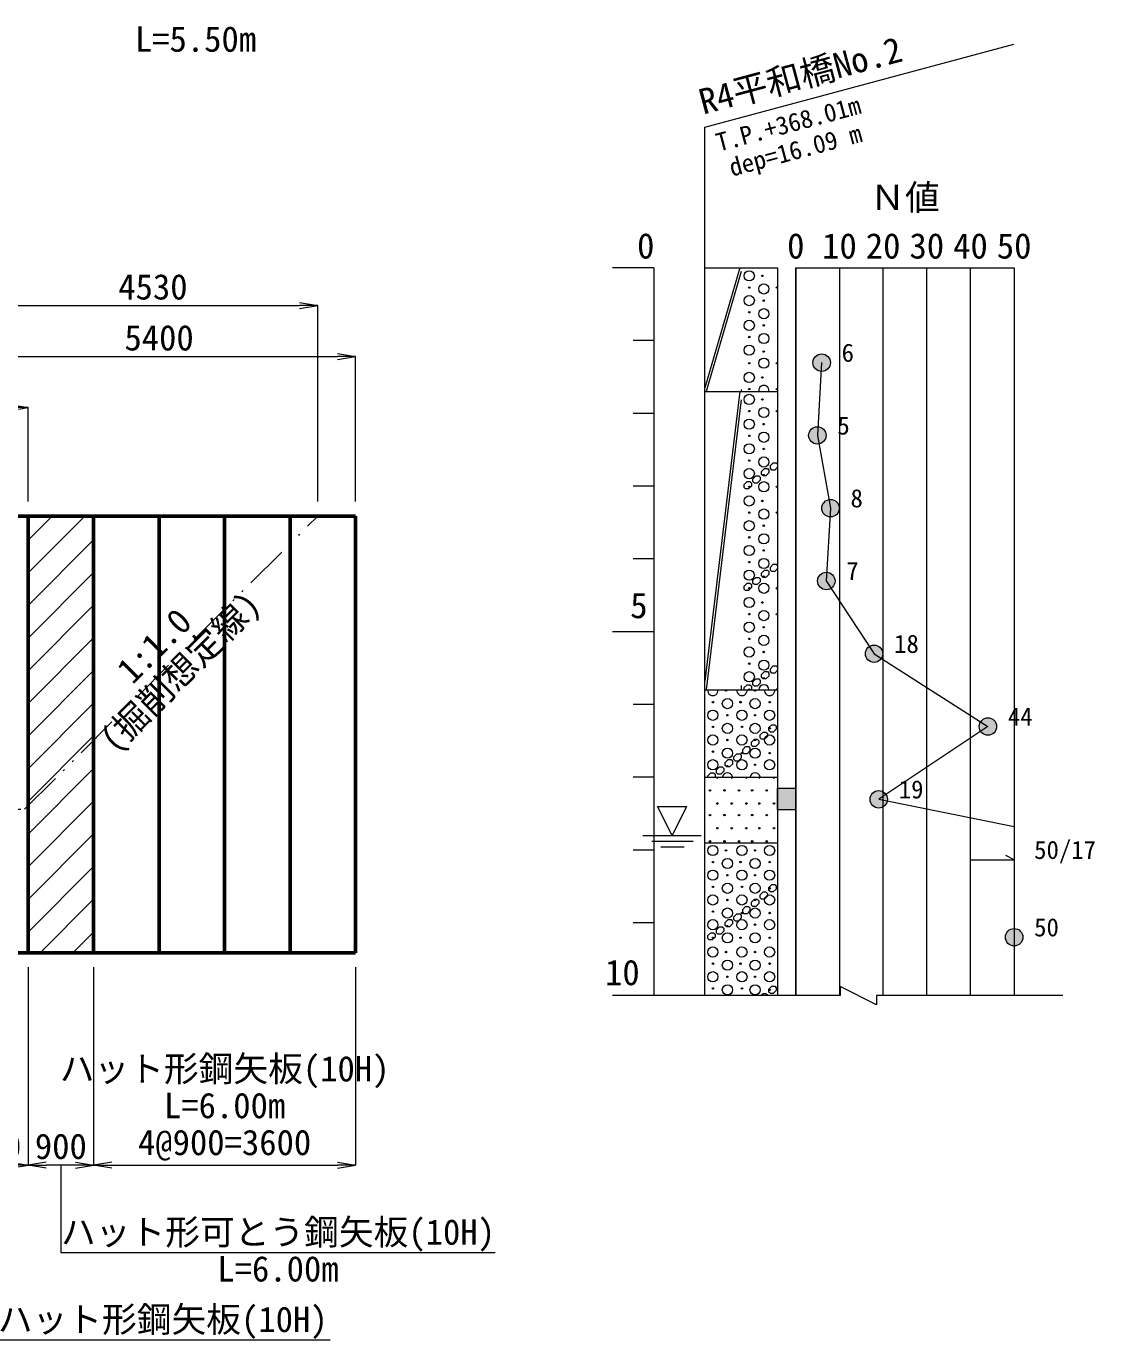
# Model space of a CAD drawing. Header units: millimetres. Extents: x 247104 to 392283, y -100044 to 25995.
# Drawn here: x 278098 to 292780, y -81848 to -63800 of the extents above; entities that cross this region are included whole.
import ezdxf
from ezdxf.enums import TextEntityAlignment as Align

# ---------------------------------------------------------------- set-up
doc = ezdxf.new("R2010")
doc.units = ezdxf.units.MM
doc.header["$LTSCALE"] = 100
doc.header["$PDSIZE"] = 300
doc.linetypes.add('PS_SOLID', pattern=[0])
doc.linetypes.add('SXF_二点短鎖線', pattern=[11, 6, -1.5, 0.25, -1.5, 0.25, -1.5])
doc.layers.get('Defpoints').update_dxf_attribs({"color": 151})
for name, color, linetype, lineweight in [('D-STR', 1, 'Continuous', 50), ('D-STR-DIM', 7, 'Continuous', 13), ('D-STR-HTXT', 7, 'Continuous', 13), ('D-STR-STR1', 2, 'Continuous', 13), ('D-STR-STR8', 8, 'Continuous', 9), ('D-STR-TXT', 7, 'Continuous', 13)]:
    doc.layers.add(name, color=color, linetype=linetype, lineweight=lineweight)
doc.styles.add('MS ゴシック', font='MS Gothic.ttf')
doc.styles.add('ＭＳ ゴシック', font='MS Gothic.ttf')
doc.dimstyles.new('DIM-100-F', dxfattribs={"dimscale": 100, "dimtxt": 3.5, "dimasz": 2.5, "dimexe": 0, "dimexo": 2, "dimgap": 0.8, "dimtad": 1, "dimdec": 0, "dimzin": 0, "dimdsep": 46, "dimtxsty": 'MS ゴシック', "dimblk": 'OPEN', "dimcen": 0.1, "dimaunit": 1, "dimadec": 4, "dimazin": 0, "dimtfac": 1, "dimtdec": 0, "dimtmove": 2, "dimatfit": 3, "dimldrblk": 'OPEN', "dimfxl": 1, "dimtolj": 1, "dimtzin": 0, "dimlwd": -1, "dimlwe": -1, "dimarcsym": 2})

# ---------------------------------------------------------------- blocks, each defined once
blk = doc.blocks.new('_Open')
at = {"color": 0, "linetype": 'ByBlock', "lineweight": -2}
for p, q in [((-1, 0.167), (0, 0)), ((-1, -0.167), (0, 0)), ((0, 0), (-1, 0))]:
    blk.add_line(p, q, dxfattribs=at)
blk = doc.blocks.new('*D65')
at = {"layer": 'D-STR-DIM', "color": 0, "transparency": 16777216}
for p, q in [((276573, -71330), (276573, -69038)), ((277873, -69038), (276823, -69038)), ((278123, -70330), (278123, -69038))]:
    blk.add_line(p, q, dxfattribs=at)
at = {"layer": 'Defpoints', "color": 0, "transparency": 16777216}
for p in [(276573, -69038), (278123, -70530), (276573, -71530)]:
    blk.add_point(p, dxfattribs=at)
at = {"layer": 'D-STR-DIM', "color": 0, "transparency": 16777216, "xscale": 250, "yscale": 250, "zscale": 250, "rotation": 180}
blk.add_blockref('_Open', (276573, -69038), dxfattribs=at)
at = {"layer": 'D-STR-DIM', "color": 0, "transparency": 16777216, "xscale": 250, "yscale": 250, "zscale": 250}
blk.add_blockref('_Open', (278123, -69038), dxfattribs=at)
at = {"layer": 'D-STR-DIM', "color": 0, "transparency": 16777216, "insert": (277348, -68783), "char_height": 350, "attachment_point": 5, "style": 'MS ゴシック'}
blk.add_mtext('\\A1;1550', dxfattribs=at)
blk = doc.blocks.new('*D58')
at = {"layer": 'D-STR-DIM', "color": 0, "transparency": 16777216}
for p, q in [((277223, -70330), (277223, -68338)), ((277473, -68338), (282373, -68338)), ((282623, -70330), (282623, -68338))]:
    blk.add_line(p, q, dxfattribs=at)
at = {"layer": 'Defpoints', "color": 0, "transparency": 16777216}
for p in [(282623, -68338), (277223, -70530), (282623, -70530)]:
    blk.add_point(p, dxfattribs=at)
at = {"layer": 'D-STR-DIM', "color": 0, "transparency": 16777216, "xscale": 250, "yscale": 250, "zscale": 250, "rotation": 180}
blk.add_blockref('_Open', (277223, -68338), dxfattribs=at)
at = {"layer": 'D-STR-DIM', "color": 0, "transparency": 16777216, "xscale": 250, "yscale": 250, "zscale": 250}
blk.add_blockref('_Open', (282623, -68338), dxfattribs=at)
at = {"layer": 'D-STR-DIM', "color": 0, "transparency": 16777216, "insert": (279923, -68083), "char_height": 350, "attachment_point": 5, "style": 'MS ゴシック'}
blk.add_mtext('\\A1;5400', dxfattribs=at)
blk = doc.blocks.new('*D62')
at = {"layer": 'D-STR-DIM', "color": 0, "transparency": 16777216}
for p, q in [((277573, -70330), (277573, -67638)), ((277823, -67638), (281853, -67638)), ((282103, -70330), (282103, -67638))]:
    blk.add_line(p, q, dxfattribs=at)
at = {"layer": 'Defpoints', "color": 0, "transparency": 16777216}
for p in [(282103, -67638), (277573, -70530), (282103, -70530)]:
    blk.add_point(p, dxfattribs=at)
at = {"layer": 'D-STR-DIM', "color": 0, "transparency": 16777216, "xscale": 250, "yscale": 250, "zscale": 250, "rotation": 180}
blk.add_blockref('_Open', (277573, -67638), dxfattribs=at)
at = {"layer": 'D-STR-DIM', "color": 0, "transparency": 16777216, "xscale": 250, "yscale": 250, "zscale": 250}
blk.add_blockref('_Open', (282103, -67638), dxfattribs=at)
at = {"layer": 'D-STR-DIM', "color": 0, "transparency": 16777216, "insert": (279838, -67383), "char_height": 350, "attachment_point": 5, "style": 'MS ゴシック'}
blk.add_mtext('\\A1;4530', dxfattribs=at)
blk = doc.blocks.new('*D71')
at = {"layer": 'D-STR-DIM', "color": 0, "transparency": 16777216}
for p, q in [((278123, -76730), (278123, -79448)), ((279023, -76730), (279023, -79448)), ((278773, -79448), (278373, -79448))]:
    blk.add_line(p, q, dxfattribs=at)
at = {"layer": 'Defpoints', "color": 0, "transparency": 16777216}
for p in [(278123, -76530), (279023, -76530), (278123, -79448)]:
    blk.add_point(p, dxfattribs=at)
at = {"layer": 'D-STR-DIM', "color": 0, "transparency": 16777216, "xscale": 250, "yscale": 250, "zscale": 250, "rotation": 180}
blk.add_blockref('_Open', (278123, -79448), dxfattribs=at)
at = {"layer": 'D-STR-DIM', "color": 0, "transparency": 16777216, "xscale": 250, "yscale": 250, "zscale": 250}
blk.add_blockref('_Open', (279023, -79448), dxfattribs=at)
at = {"layer": 'D-STR-DIM', "color": 0, "transparency": 16777216, "insert": (278573, -79193), "char_height": 350, "attachment_point": 5, "style": 'MS ゴシック'}
blk.add_mtext('\\A1;900', dxfattribs=at)
blk = doc.blocks.new('*D72')
at = {"layer": 'D-STR-DIM', "color": 0, "transparency": 16777216}
for p, q in [((277223, -76730), (277223, -79448)), ((278123, -76730), (278123, -79448)), ((277873, -79448), (277473, -79448))]:
    blk.add_line(p, q, dxfattribs=at)
at = {"layer": 'Defpoints', "color": 0, "transparency": 16777216}
for p in [(277223, -76530), (278123, -76530), (277223, -79448)]:
    blk.add_point(p, dxfattribs=at)
at = {"layer": 'D-STR-DIM', "color": 0, "transparency": 16777216, "xscale": 250, "yscale": 250, "zscale": 250, "rotation": 180}
blk.add_blockref('_Open', (277223, -79448), dxfattribs=at)
at = {"layer": 'D-STR-DIM', "color": 0, "transparency": 16777216, "xscale": 250, "yscale": 250, "zscale": 250}
blk.add_blockref('_Open', (278123, -79448), dxfattribs=at)
at = {"layer": 'D-STR-DIM', "color": 0, "transparency": 16777216, "insert": (277673, -79193), "char_height": 350, "attachment_point": 5, "style": 'MS ゴシック'}
blk.add_mtext('\\A1;900', dxfattribs=at)
blk = doc.blocks.new('*D74')
at = {"layer": 'D-STR-DIM', "color": 0, "transparency": 16777216}
for p, q in [((279023, -76730), (279023, -79448)), ((282623, -76730), (282623, -79448)), ((279273, -79448), (282373, -79448))]:
    blk.add_line(p, q, dxfattribs=at)
at = {"layer": 'Defpoints', "color": 0, "transparency": 16777216}
for p in [(279023, -76530), (282623, -76530), (282623, -79448)]:
    blk.add_point(p, dxfattribs=at)
at = {"layer": 'D-STR-DIM', "color": 0, "transparency": 16777216, "xscale": 250, "yscale": 250, "zscale": 250, "rotation": 180}
blk.add_blockref('_Open', (279023, -79448), dxfattribs=at)
at = {"layer": 'D-STR-DIM', "color": 0, "transparency": 16777216, "xscale": 250, "yscale": 250, "zscale": 250}
blk.add_blockref('_Open', (282623, -79448), dxfattribs=at)
at = {"layer": 'D-STR-DIM', "color": 0, "transparency": 16777216, "insert": (280823, -79175), "char_height": 350, "attachment_point": 5, "style": 'MS ゴシック'}
blk.add_mtext('\\A1;4@900=3600', dxfattribs=at)

msp = doc.modelspace()

# ---------------------------------------------------------------- hatches: boundary and pattern name
at = {"layer": 'D-STR-STR1'}
h = msp.add_hatch(dxfattribs=at)
h.set_pattern_fill('ANSI31', color=256, scale=100)
h.set_pattern_definition([(45, (76137.1, 15869.5), (-224.5064, 224.5064), [])])
h.paths.add_polyline_path([(279023.2, -70530), (278123.2, -70530), (278123.2, -76530), (279023.2, -76530)])
at = {"layer": 'D-STR-STR8', "linetype": 'PS_SOLID'}
for points in [[(288222.4, -67230, 1), (288202.4, -67230, 1)], [(288042.4, -67390, 1), (288022.4, -67390, 1)], [(288422.4, -67390, 1), (288402.4, -67390, 1)], [(288242.4, -67570, 1), (288222.4, -67570, 1)], [(288042.4, -67730, 1), (288022.4, -67730, 1)], [(288242.4, -67910, 1), (288222.4, -67910, 1)], [(288042.4, -68070, 1), (288022.4, -68070, 1)], [(288242.4, -68270, 1), (288222.4, -68270, 1)], [(289147.1, -68422.3, 1), (288907.1, -68422.3, 1)], [(288042.4, -68430, 1), (288022.4, -68430, 1)], [(288422.4, -68430, 1), (288402.4, -68430, 1)], [(288222.4, -68625.3, 1), (288202.4, -68625.3, 1)], [(288042.4, -68785.3, 1), (288022.4, -68785.3, 1)], [(288222.4, -68927.6, 1), (288202.4, -68927.6, 1)], [(288422.4, -68785.3, 1), (288402.4, -68785.3, 1)], [(288042.4, -69087.6, 1), (288022.4, -69087.6, 1)], [(288422.4, -69087.6, 1), (288402.4, -69087.6, 1)], [(288242.4, -69267.6, 1), (288222.4, -69267.6, 1)], [(289088.9, -69422.3, 1), (288848.9, -69422.3, 1)], [(288042.4, -69427.6, 1), (288022.4, -69427.6, 1)], [(288242.4, -69607.6, 1), (288222.4, -69607.6, 1)], [(288042.4, -69767.6, 1), (288022.4, -69767.6, 1)], [(288242.4, -69967.6, 1), (288222.4, -69967.6, 1)], [(288042.4, -70127.6, 1), (288022.4, -70127.6, 1)], [(288422.4, -70127.6, 1), (288402.4, -70127.6, 1)], [(288222.4, -70323, 1), (288202.4, -70323, 1)], [(289269.2, -70422.3, 1), (289029.2, -70422.3, 1)], [(288042.4, -70483, 1), (288022.4, -70483, 1)], [(288422.4, -70483, 1), (288402.4, -70483, 1)], [(288242.4, -70663, 1), (288222.4, -70663, 1)], [(288042.4, -70823, 1), (288022.4, -70823, 1)], [(288242.4, -71003, 1), (288222.4, -71003, 1)], [(288042.4, -71163, 1), (288022.4, -71163, 1)], [(288242.4, -71363, 1), (288222.4, -71363, 1)], [(289211, -71422.3, 1), (288971, -71422.3, 1)], [(288042.4, -71523, 1), (288022.4, -71523, 1)], [(288422.4, -71523, 1), (288402.4, -71523, 1)], [(288222.4, -71718.3, 1), (288202.4, -71718.3, 1)], [(288042.4, -71878.3, 1), (288022.4, -71878.3, 1)], [(288422.4, -71878.3, 1), (288402.4, -71878.3, 1)], [(288242.4, -72058.3, 1), (288222.4, -72058.3, 1)], [(288042.4, -72218.3, 1), (288022.4, -72218.3, 1)], [(289868, -72422.3, 1), (289628, -72422.3, 1)], [(288042.4, -72558.3, 1), (288022.4, -72558.3, 1)], [(288242.4, -72398.3, 1), (288222.4, -72398.3, 1)], [(288021.3, -72916.5), (288038.7, -72916.5, 0.585557)], [(288242.4, -72758.3, 1), (288222.4, -72758.3, 1)], [(288399.2, -72916.5), (288416.6, -72916.5, 0.585557)], [(287542.4, -73087.6, 1), (287522.4, -73087.6, 1)], [(287722.4, -72927.6, 1), (287702.4, -72927.6, 1)], [(287922.4, -73087.6, 1), (287902.4, -73087.6, 1)], [(288122.4, -72927.6, 1), (288102.4, -72927.6, 1)], [(288322.4, -73087.6, 1), (288302.4, -73087.6, 1)], [(287742.4, -73267.6, 1), (287722.4, -73267.6, 1)], [(288122.4, -73267.6, 1), (288102.4, -73267.6, 1)], [(287542.4, -73427.6, 1), (287522.4, -73427.6, 1)], [(287942.4, -73427.6, 1), (287922.4, -73427.6, 1)], [(288322.4, -73447.6, 1), (288302.4, -73447.6, 1)], [(291431.9, -73422.3, 1), (291191.9, -73422.3, 1)], [(287742.4, -73607.6, 1), (287722.4, -73607.6, 1)], [(288122.4, -73607.6, 1), (288102.4, -73607.6, 1)], [(287542.4, -73767.6, 1), (287522.4, -73767.6, 1)], [(287942.4, -73787.6, 1), (287922.4, -73787.6, 1)], [(288322.4, -73787.6, 1), (288302.4, -73787.6, 1)], [(287742.4, -73967.6, 1), (287722.4, -73967.6, 1)], [(288122.4, -73947.6, 1), (288102.4, -73947.6, 1)], [(287596.8, -74120), (287579.4, -74120, 1.707777)], [(287800.3, -74120), (287777.1, -74120, 0.86)], [(287998, -74120), (287980.6, -74120, 1.707777)], [(288178.2, -74120), (288160.8, -74120, 1.707777)], [(288381.7, -74120), (288358.5, -74120, 0.86)], [(287502.4, -74300, 1), (287482.4, -74300, 1)], [(287702.4, -74300, 1), (287682.4, -74300, 1)], [(287902.4, -74300, 1), (287882.4, -74300, 1)], [(288082.4, -74300, 1), (288062.4, -74300, 1)], [(288282.4, -74300, 1), (288262.4, -74300, 1)], [(289931.9, -74422.3, 1), (289691.9, -74422.3, 1)], [(287602.4, -74480, 1), (287582.4, -74480, 1)], [(287802.4, -74480, 1), (287782.4, -74480, 1)], [(288002.4, -74480, 1), (287982.4, -74480, 1)], [(288182.4, -74480, 1), (288162.4, -74480, 1)], [(288382.4, -74480, 1), (288362.4, -74480, 1)], [(287502.4, -74640, 1), (287482.4, -74640, 1)], [(287702.4, -74640, 1), (287682.4, -74640, 1)], [(287902.4, -74640, 1), (287882.4, -74640, 1)], [(288082.4, -74640, 1), (288062.4, -74640, 1)], [(288282.4, -74640, 1), (288262.4, -74640, 1)], [(287602.4, -74820, 1), (287582.4, -74820, 1)], [(287802.4, -74820, 1), (287782.4, -74820, 1)], [(288002.4, -74820, 1), (287982.4, -74820, 1)], [(288182.4, -74820, 1), (288162.4, -74820, 1)], [(288382.4, -74820, 1), (288362.4, -74820, 1)], [(287502.4, -75000, 1), (287482.4, -75000, 1)], [(287702.4, -75000, 1), (287682.4, -75000, 1)], [(287902.4, -75000, 1), (287882.4, -75000, 1)], [(288082.4, -75000, 1), (288062.4, -75000, 1)], [(288282.4, -75000, 1), (288262.4, -75000, 1)], [(287722.4, -75125.3, 1), (287702.4, -75125.3, 1)], [(288122.4, -75125.3, 1), (288102.4, -75125.3, 1)], [(287542.4, -75285.3, 1), (287522.4, -75285.3, 1)], [(287922.4, -75285.3, 1), (287902.4, -75285.3, 1)], [(288322.4, -75285.3, 1), (288302.4, -75285.3, 1)], [(287542.4, -75625.3, 1), (287522.4, -75625.3, 1)], [(287742.4, -75465.3, 1), (287722.4, -75465.3, 1)], [(287942.4, -75625.3, 1), (287922.4, -75625.3, 1)], [(288122.4, -75465.3, 1), (288102.4, -75465.3, 1)], [(287742.4, -75805.3, 1), (287722.4, -75805.3, 1)], [(288122.4, -75805.3, 1), (288102.4, -75805.3, 1)], [(288322.4, -75645.3, 1), (288302.4, -75645.3, 1)], [(287542.4, -75965.3, 1), (287522.4, -75965.3, 1)], [(287942.4, -75985.3, 1), (287922.4, -75985.3, 1)], [(288322.4, -75985.3, 1), (288302.4, -75985.3, 1)], [(287742.4, -76165.3, 1), (287722.4, -76165.3, 1)], [(288122.4, -76145.3, 1), (288102.4, -76145.3, 1)], [(287542.4, -76325.3, 1), (287522.4, -76325.3, 1)], [(287922.4, -76325.3, 1), (287902.4, -76325.3, 1)], [(288322.4, -76325.3, 1), (288302.4, -76325.3, 1)], [(291792.4, -76317.6, 1), (291552.4, -76317.6, 1)], [(287722.4, -76520.7, 1), (287702.4, -76520.7, 1)], [(288122.4, -76520.7, 1), (288102.4, -76520.7, 1)], [(287542.4, -76680.7, 1), (287522.4, -76680.7, 1)], [(287922.4, -76680.7, 1), (287902.4, -76680.7, 1)], [(288322.4, -76680.7, 1), (288302.4, -76680.7, 1)], [(287742.4, -76860.7, 1), (287722.4, -76860.7, 1)], [(288122.4, -76860.7, 1), (288102.4, -76860.7, 1)], [(287542.4, -77020.7, 1), (287522.4, -77020.7, 1)], [(287942.4, -77020.7, 1), (287922.4, -77020.7, 1)], [(288322.4, -77040.7, 1), (288302.4, -77040.7, 1)]]:
    msp.add_hatch(color=256, dxfattribs=at).paths.add_polyline_path(points)
h = msp.add_hatch(color=256, dxfattribs=at)
h.dxf.hatch_style = 1
h.paths.add_polyline_path([(288422.4, -74271.1), (288672.4, -74271.1), (288672.4, -74567.6), (288422.4, -74567.6)], flags=16)

# ---------------------------------------------------------------- linework, layer by layer
at = {"layer": 'D-STR'}
for p, q in [((277573.2, -70530), (282623.2, -70530)), ((278123.2, -70530), (278123.2, -76530)), ((279023.2, -70530), (279023.2, -76530)), ((279923.2, -70530), (279923.2, -76530)), ((280823.2, -70530), (280823.2, -76530)), ((281723.2, -70530), (281723.2, -76530)), ((282623.2, -70530), (282623.2, -76530)), ((277223.2, -76530), (282623.2, -76530))]:
    msp.add_line(p, q, dxfattribs=at)
at = {"layer": 'D-STR-HTXT'}
for p, q in [((278573.2, -79448.3), (278573.2, -80648.3)), ((278573.2, -80648.3), (284539.9, -80648.3)), ((277673.2, -81848.3), (282273.2, -81848.3))]:
    msp.add_line(p, q, dxfattribs=at)
at = {"layer": 'D-STR-STR1', "linetype": 'SXF_二点短鎖線'}
msp.add_lwpolyline([(276323.2, -74560), (278073.2, -74560), (282103.2, -70530)], dxfattribs=at)
at = {"layer": 'D-STR-STR8', "linetype": 'PS_SOLID'}
for p, q in [((287422.4, -65185.5), (291670.5, -64047.1)), ((286722.4, -67120), (286152.4, -67120)), ((288672.4, -67120), (291672.4, -67120)), ((288672.4, -77120), (288672.4, -67120)), ((291672.4, -67120), (291672.4, -77120)), ((286722.4, -68120), (286437.4, -68120)), ((286722.4, -69120), (286437.4, -69120)), ((286722.4, -70120), (286437.4, -70120)), ((286722.4, -71120), (286437.4, -71120)), ((286722.4, -72120), (286152.4, -72120)), ((286722.4, -73120), (286437.4, -73120)), ((286722.4, -74120), (286437.4, -74120)), ((286722.4, -75120), (286437.4, -75120)), ((286722.4, -76120), (286437.4, -76120)), ((286722.4, -77120), (286152.4, -77120))]:
    msp.add_line(p, q, dxfattribs=at)
for points in [[(287422.4, -67120), (287422.4, -65185.5)], [(286722.4, -67120), (286722.4, -77120)], [(287902.4, -67120), (287422.4, -68769.1)], [(287422.4, -77120), (287422.4, -67120)], [(287422.4, -67120), (288422.4, -67120)], [(288422.4, -67120), (288422.4, -77120)], [(288672.4, -67120), (288672.4, -77120)], [(289271.3, -67120), (289271.3, -77120)], [(289870.1, -67120), (289870.1, -77120)], [(290468.9, -67120), (290468.9, -77120)], [(291067.8, -67120), (291067.8, -77120)], [(291672.4, -67120), (291672.4, -77120)], [(287922.4, -67168.5), (287442.4, -68817.6)], [(289027.1, -68422.3), (288968.9, -69422.3)], [(287902.4, -68817.6), (287422.4, -72799.4)], [(287422.4, -68820), (288422.4, -68820)], [(287922.4, -68934.7), (287442.4, -72916.5)], [(287922.4, -68793.4), (287922.4, -68817.6)], [(288968.9, -69422.3), (289149.2, -70422.3)], [(288322.4, -69837.6), (288362.4, -69797.6)], [(288322.4, -69877.6), (288322.4, -69837.6)], [(288362.4, -69797.6), (288402.4, -69797.6)], [(288402.4, -69797.6), (288422.4, -69817.6)], [(288422.4, -69817.6), (288422.4, -69857.6)], [(288082.4, -70017.6), (288122.4, -69977.6)], [(288082.4, -70057.6), (288082.4, -70017.6)], [(288122.4, -69977.6), (288162.4, -69977.6)], [(288162.4, -69977.6), (288182.4, -69997.6)], [(288182.4, -69997.6), (288182.4, -70037.6)], [(288202.4, -69917.6), (288242.4, -69877.6)], [(288202.4, -69957.6), (288202.4, -69917.6)], [(288222.4, -69977.6), (288202.4, -69957.6)], [(288262.4, -69977.6), (288222.4, -69977.6)], [(288242.4, -69877.6), (288282.4, -69877.6)], [(288302.4, -69937.6), (288262.4, -69977.6)], [(288282.4, -69877.6), (288302.4, -69897.6)], [(288302.4, -69897.6), (288302.4, -69937.6)], [(288342.4, -69897.6), (288322.4, -69877.6)], [(288382.4, -69897.6), (288342.4, -69897.6)], [(288422.4, -69857.6), (288382.4, -69897.6)], [(287962.4, -70097.6), (288002.4, -70057.6)], [(287962.4, -70137.6), (287962.4, -70097.6)], [(287982.4, -70157.6), (287962.4, -70137.6)], [(288022.4, -70157.6), (287982.4, -70157.6)], [(288002.4, -70057.6), (288042.4, -70057.6)], [(288062.4, -70117.6), (288022.4, -70157.6)], [(288042.4, -70057.6), (288062.4, -70077.6)], [(288062.4, -70077.6), (288062.4, -70117.6)], [(288102.4, -70077.6), (288082.4, -70057.6)], [(288142.4, -70077.6), (288102.4, -70077.6)], [(288182.4, -70037.6), (288142.4, -70077.6)], [(289149.2, -70422.3), (289091, -71422.3)], [(288202.4, -71313), (288242.4, -71273)], [(288242.4, -71273), (288282.4, -71273)], [(288282.4, -71273), (288302.4, -71293)], [(288322.4, -71233), (288362.4, -71193)], [(288322.4, -71273), (288322.4, -71233)], [(288342.4, -71293), (288322.4, -71273)], [(288362.4, -71193), (288402.4, -71193)], [(288422.4, -71253), (288382.4, -71293)], [(288402.4, -71193), (288422.4, -71213)], [(288422.4, -71213), (288422.4, -71253)], [(287962.4, -71493), (288002.4, -71453)], [(288002.4, -71453), (288042.4, -71453)], [(288042.4, -71453), (288062.4, -71473)], [(288082.4, -71413), (288122.4, -71373)], [(288082.4, -71453), (288082.4, -71413)], [(288102.4, -71473), (288082.4, -71453)], [(288122.4, -71373), (288162.4, -71373)], [(288182.4, -71433), (288142.4, -71473)], [(288162.4, -71373), (288182.4, -71393)], [(288182.4, -71393), (288182.4, -71433)], [(288202.4, -71353), (288202.4, -71313)], [(288222.4, -71373), (288202.4, -71353)], [(288262.4, -71373), (288222.4, -71373)], [(288302.4, -71333), (288262.4, -71373)], [(288302.4, -71293), (288302.4, -71333)], [(288382.4, -71293), (288342.4, -71293)], [(289091, -71422.3), (289748, -72422.3)], [(287962.4, -71533), (287962.4, -71493)], [(287982.4, -71553), (287962.4, -71533)], [(288022.4, -71553), (287982.4, -71553)], [(288062.4, -71513), (288022.4, -71553)], [(288062.4, -71473), (288062.4, -71513)], [(288142.4, -71473), (288102.4, -71473)], [(289748, -72422.3), (291311.9, -73422.3)], [(288202.4, -72708.3), (288242.4, -72668.3)], [(288202.4, -72748.3), (288202.4, -72708.3)], [(288242.4, -72668.3), (288282.4, -72668.3)], [(288302.4, -72728.3), (288262.4, -72768.3)], [(288282.4, -72668.3), (288302.4, -72688.3)], [(288302.4, -72688.3), (288302.4, -72728.3)], [(288322.4, -72628.3), (288362.4, -72588.3)], [(288322.4, -72668.3), (288322.4, -72628.3)], [(288342.4, -72688.3), (288322.4, -72668.3)], [(288382.4, -72688.3), (288342.4, -72688.3)], [(288362.4, -72588.3), (288402.4, -72588.3)], [(288422.4, -72648.3), (288382.4, -72688.3)], [(288402.4, -72588.3), (288422.4, -72608.3)], [(288422.4, -72608.3), (288422.4, -72648.3)], [(287922.4, -72857.9), (287922.4, -72916.5)], [(287962.4, -72888.3), (288002.4, -72848.3)], [(287962.4, -72916.5), (287962.4, -72888.3)], [(288002.4, -72848.3), (288042.4, -72848.3)], [(288042.4, -72848.3), (288062.4, -72868.3)], [(288062.4, -72908.3), (288054.3, -72916.5)], [(288062.4, -72868.3), (288062.4, -72908.3)], [(288082.4, -72808.3), (288122.4, -72768.3)], [(288082.4, -72848.3), (288082.4, -72808.3)], [(288102.4, -72868.3), (288082.4, -72848.3)], [(288142.4, -72868.3), (288102.4, -72868.3)], [(288122.4, -72768.3), (288162.4, -72768.3)], [(288182.4, -72828.3), (288142.4, -72868.3)], [(288162.4, -72768.3), (288182.4, -72788.3)], [(288182.4, -72788.3), (288182.4, -72828.3)], [(288222.4, -72768.3), (288202.4, -72748.3)], [(288262.4, -72768.3), (288222.4, -72768.3)], [(287422.4, -72920), (288422.4, -72920)], [(288038.7, -72916.5), (288021.3, -72916.5)], [(288416.6, -72916.5), (288399.2, -72916.5)], [(288302.4, -73437.6), (288342.4, -73397.6)], [(288302.4, -73477.6), (288302.4, -73437.6)], [(288342.4, -73397.6), (288382.4, -73397.6)], [(288382.4, -73397.6), (288402.4, -73417.6)], [(288402.4, -73417.6), (288402.4, -73457.6)], [(291311.9, -73422.3), (289811.9, -74422.3)], [(288062.4, -73637.6), (288102.4, -73597.6)], [(288102.4, -73597.6), (288142.4, -73597.6)], [(288142.4, -73597.6), (288162.4, -73617.6)], [(288162.4, -73617.6), (288162.4, -73657.6)], [(288182.4, -73537.6), (288222.4, -73497.6)], [(288182.4, -73577.6), (288182.4, -73537.6)], [(288202.4, -73597.6), (288182.4, -73577.6)], [(288242.4, -73597.6), (288202.4, -73597.6)], [(288222.4, -73497.6), (288262.4, -73497.6)], [(288282.4, -73557.6), (288242.4, -73597.6)], [(288262.4, -73497.6), (288282.4, -73517.6)], [(288282.4, -73517.6), (288282.4, -73557.6)], [(288322.4, -73497.6), (288302.4, -73477.6)], [(288362.4, -73497.6), (288322.4, -73497.6)], [(288402.4, -73457.6), (288362.4, -73497.6)], [(287822.4, -73837.6), (287862.4, -73797.6)], [(287862.4, -73797.6), (287902.4, -73797.6)], [(287902.4, -73797.6), (287922.4, -73817.6)], [(287942.4, -73737.6), (287982.4, -73697.6)], [(287942.4, -73777.6), (287942.4, -73737.6)], [(287962.4, -73797.6), (287942.4, -73777.6)], [(288002.4, -73797.6), (287962.4, -73797.6)], [(287982.4, -73697.6), (288022.4, -73697.6)], [(288042.4, -73757.6), (288002.4, -73797.6)], [(288022.4, -73697.6), (288042.4, -73717.6)], [(288042.4, -73717.6), (288042.4, -73757.6)], [(288062.4, -73677.6), (288062.4, -73637.6)], [(288082.4, -73697.6), (288062.4, -73677.6)], [(288122.4, -73697.6), (288082.4, -73697.6)], [(288162.4, -73657.6), (288122.4, -73697.6)], [(287582.4, -74017.6), (287622.4, -73977.6)], [(287622.4, -73977.6), (287662.4, -73977.6)], [(287662.4, -73977.6), (287682.4, -73997.6)], [(287702.4, -73917.6), (287742.4, -73877.6)], [(287702.4, -73957.6), (287702.4, -73917.6)], [(287722.4, -73977.6), (287702.4, -73957.6)], [(287762.4, -73977.6), (287722.4, -73977.6)], [(287742.4, -73877.6), (287782.4, -73877.6)], [(287802.4, -73937.6), (287762.4, -73977.6)], [(287782.4, -73877.6), (287802.4, -73897.6)], [(287802.4, -73897.6), (287802.4, -73937.6)], [(287822.4, -73877.6), (287822.4, -73837.6)], [(287842.4, -73897.6), (287822.4, -73877.6)], [(287882.4, -73897.6), (287842.4, -73897.6)], [(287922.4, -73857.6), (287882.4, -73897.6)], [(287922.4, -73817.6), (287922.4, -73857.6)], [(287422.4, -74120), (288422.4, -74120)], [(287462.4, -74097.6), (287502.4, -74057.6)], [(287462.4, -74114.1), (287462.4, -74097.6)], [(287502.4, -74057.6), (287542.4, -74057.6)], [(287542.4, -74057.6), (287562.4, -74077.6)], [(287562.4, -74077.6), (287562.4, -74114.1)], [(287579.4, -74120), (287596.8, -74120)], [(287582.4, -74057.6), (287582.4, -74017.6)], [(287602.4, -74077.6), (287582.4, -74057.6)], [(287642.4, -74077.6), (287602.4, -74077.6)], [(287682.4, -74037.6), (287642.4, -74077.6)], [(287682.4, -73997.6), (287682.4, -74037.6)], [(287777.1, -74120), (287800.3, -74120)], [(287980.6, -74120), (287998, -74120)], [(288160.8, -74120), (288178.2, -74120)], [(288358.5, -74120), (288381.7, -74120)], [(286772.4, -74520), (287172.4, -74520)], [(286972.4, -74920), (286772.4, -74520)], [(287172.4, -74520), (286972.4, -74920)], [(289811.9, -74422.3), (291672.4, -74794.4)], [(286572.4, -74920), (287372.4, -74920)], [(286694.6, -74997.7), (287261.3, -74997.7)], [(286816.9, -75075.5), (287139.1, -75075.5)], [(287422.4, -75020), (288422.4, -75020)], [(291073.6, -75253.7), (291672.4, -75253.7), (291556.1, -75195.5)], [(288302.4, -75635.3), (288342.4, -75595.3)], [(288342.4, -75595.3), (288382.4, -75595.3)], [(288382.4, -75595.3), (288402.4, -75615.3)], [(288402.4, -75615.3), (288402.4, -75655.3)], [(288062.4, -75835.3), (288102.4, -75795.3)], [(288102.4, -75795.3), (288142.4, -75795.3)], [(288142.4, -75795.3), (288162.4, -75815.3)], [(288182.4, -75735.3), (288222.4, -75695.3)], [(288182.4, -75775.3), (288182.4, -75735.3)], [(288202.4, -75795.3), (288182.4, -75775.3)], [(288242.4, -75795.3), (288202.4, -75795.3)], [(288222.4, -75695.3), (288262.4, -75695.3)], [(288282.4, -75755.3), (288242.4, -75795.3)], [(288262.4, -75695.3), (288282.4, -75715.3)], [(288282.4, -75715.3), (288282.4, -75755.3)], [(288302.4, -75675.3), (288302.4, -75635.3)], [(288322.4, -75695.3), (288302.4, -75675.3)], [(288362.4, -75695.3), (288322.4, -75695.3)], [(288402.4, -75655.3), (288362.4, -75695.3)], [(287942.4, -75935.3), (287982.4, -75895.3)], [(287942.4, -75975.3), (287942.4, -75935.3)], [(287962.4, -75995.3), (287942.4, -75975.3)], [(287982.4, -75895.3), (288022.4, -75895.3)], [(288042.4, -75955.3), (288002.4, -75995.3)], [(288022.4, -75895.3), (288042.4, -75915.3)], [(288042.4, -75915.3), (288042.4, -75955.3)], [(288062.4, -75875.3), (288062.4, -75835.3)], [(288082.4, -75895.3), (288062.4, -75875.3)], [(288122.4, -75895.3), (288082.4, -75895.3)], [(288162.4, -75855.3), (288122.4, -75895.3)], [(288162.4, -75815.3), (288162.4, -75855.3)], [(287702.4, -76115.3), (287742.4, -76075.3)], [(287702.4, -76155.3), (287702.4, -76115.3)], [(287722.4, -76175.3), (287702.4, -76155.3)], [(287742.4, -76075.3), (287782.4, -76075.3)], [(287802.4, -76135.3), (287762.4, -76175.3)], [(287782.4, -76075.3), (287802.4, -76095.3)], [(287802.4, -76095.3), (287802.4, -76135.3)], [(287822.4, -76035.3), (287862.4, -75995.3)], [(287822.4, -76075.3), (287822.4, -76035.3)], [(287842.4, -76095.3), (287822.4, -76075.3)], [(287882.4, -76095.3), (287842.4, -76095.3)], [(287862.4, -75995.3), (287902.4, -75995.3)], [(287922.4, -76055.3), (287882.4, -76095.3)], [(287902.4, -75995.3), (287922.4, -76015.3)], [(287922.4, -76015.3), (287922.4, -76055.3)], [(288002.4, -75995.3), (287962.4, -75995.3)], [(287462.4, -76295.3), (287502.4, -76255.3)], [(287462.4, -76335.3), (287462.4, -76295.3)], [(287482.4, -76355.3), (287462.4, -76335.3)], [(287502.4, -76255.3), (287542.4, -76255.3)], [(287562.4, -76315.3), (287522.4, -76355.3)], [(287542.4, -76255.3), (287562.4, -76275.3)], [(287562.4, -76275.3), (287562.4, -76315.3)], [(287582.4, -76215.3), (287622.4, -76175.3)], [(287582.4, -76255.3), (287582.4, -76215.3)], [(287602.4, -76275.3), (287582.4, -76255.3)], [(287642.4, -76275.3), (287602.4, -76275.3)], [(287622.4, -76175.3), (287662.4, -76175.3)], [(287682.4, -76235.3), (287642.4, -76275.3)], [(287662.4, -76175.3), (287682.4, -76195.3)], [(287682.4, -76195.3), (287682.4, -76235.3)], [(287762.4, -76175.3), (287722.4, -76175.3)], [(287522.4, -76355.3), (287482.4, -76355.3)], [(292341.5, -77120), (289782, -77120), (289782, -77245), (289282, -76995), (289282, -77120), (286722.4, -77120)], [(288302.4, -77030.7), (288342.4, -76990.7)], [(288302.4, -77070.7), (288302.4, -77030.7)], [(288342.4, -76990.7), (288382.4, -76990.7)], [(288402.4, -77050.7), (288362.4, -77090.7)], [(288382.4, -76990.7), (288402.4, -77010.7)], [(288402.4, -77010.7), (288402.4, -77050.7)], [(288193.1, -77120), (288222.4, -77090.7)], [(288222.4, -77090.7), (288262.4, -77090.7)], [(288262.4, -77090.7), (288282.4, -77110.7)], [(288282.4, -77110.7), (288282.4, -77120)], [(288322.4, -77090.7), (288302.4, -77070.7)], [(288362.4, -77090.7), (288322.4, -77090.7)]]:
    msp.add_lwpolyline(points, dxfattribs=at)
msp.add_lwpolyline([(288422.4, -74271.1), (288672.4, -74271.1), (288672.4, -74567.6), (288422.4, -74567.6)], close=True, dxfattribs=at)
for centre, radius in [((288032.4, -67230), 70), ((288212.4, -67230), 10), ((288032.4, -67390), 10), ((288232.4, -67410), 70), ((288412.4, -67390), 10), ((288032.4, -67570), 70), ((288232.4, -67750), 70), ((288232.4, -67570), 10), ((288032.4, -67910), 70), ((288032.4, -67730), 10), ((288232.4, -68090), 70), ((288232.4, -67910), 10), ((288032.4, -68250), 70), ((288032.4, -68070), 10), ((288232.4, -68430), 70), ((288232.4, -68270), 10), ((289027.1, -68422.3), 120), ((288032.4, -68625.3), 70), ((288032.4, -68430), 10), ((288412.4, -68430), 10), ((288212.4, -68625.3), 10), ((288032.4, -68927.6), 70), ((288032.4, -68785.3), 10), ((288212.4, -68927.6), 10), ((288412.4, -68785.3), 10), ((288032.4, -69087.6), 10), ((288232.4, -69107.6), 70), ((288412.4, -69087.6), 10), ((288032.4, -69267.6), 70), ((288232.4, -69267.6), 10), ((288968.9, -69422.3), 120), ((288032.4, -69427.6), 10), ((288232.4, -69447.6), 70), ((288032.4, -69607.6), 70), ((288232.4, -69607.6), 10), ((288032.4, -69767.6), 10), ((288232.4, -69787.6), 70), ((288032.4, -69947.6), 70), ((288232.4, -69967.6), 10), ((288032.4, -70127.6), 10), ((288232.4, -70127.6), 70), ((288412.4, -70127.6), 10), ((288032.4, -70323), 70), ((288212.4, -70323), 10), ((289149.2, -70422.3), 120), ((288032.4, -70483), 10), ((288232.4, -70503), 70), ((288412.4, -70483), 10), ((288032.4, -70663), 70), ((288232.4, -70663), 10), ((288032.4, -70823), 10), ((288232.4, -70843), 70), ((288032.4, -71003), 70), ((288232.4, -71003), 10), ((288032.4, -71343), 70), ((288032.4, -71163), 10), ((288232.4, -71183), 70), ((288232.4, -71523), 70), ((288232.4, -71363), 10), ((289091, -71422.3), 120), ((288032.4, -71718.3), 70), ((288032.4, -71523), 10), ((288412.4, -71523), 10), ((288232.4, -71898.3), 70), ((288212.4, -71718.3), 10), ((288032.4, -72058.3), 70), ((288032.4, -71878.3), 10), ((288412.4, -71878.3), 10), ((288232.4, -72238.3), 70), ((288232.4, -72058.3), 10), ((288032.4, -72398.3), 70), ((288032.4, -72218.3), 10), ((289748, -72422.3), 120), ((288032.4, -72558.3), 10), ((288232.4, -72578.3), 70), ((288232.4, -72398.3), 10), ((288032.4, -72738.3), 70), ((288232.4, -72758.3), 10), ((287532.4, -73087.6), 10), ((287732.4, -73107.6), 70), ((287712.4, -72927.6), 10), ((287912.4, -73087.6), 10), ((288112.4, -73107.6), 70), ((288112.4, -72927.6), 10), ((288312.4, -73087.6), 10), ((287532.4, -73267.6), 70), ((287732.4, -73267.6), 10), ((287932.4, -73267.6), 70), ((288112.4, -73267.6), 10), ((288312.4, -73267.6), 70), ((287532.4, -73427.6), 10), ((287732.4, -73447.6), 70), ((287932.4, -73427.6), 10), ((288112.4, -73447.6), 70), ((288312.4, -73447.6), 10), ((291311.9, -73422.3), 120), ((287532.4, -73607.6), 70), ((287732.4, -73607.6), 10), ((287932.4, -73607.6), 70), ((288112.4, -73607.6), 10), ((288312.4, -73607.6), 70), ((287532.4, -73767.6), 10), ((287732.4, -73787.6), 70), ((287932.4, -73787.6), 10), ((288112.4, -73787.6), 70), ((288312.4, -73787.6), 10), ((287532.4, -73947.6), 70), ((287732.4, -73967.6), 10), ((287932.4, -73947.6), 70), ((288112.4, -73947.6), 10), ((288312.4, -73947.6), 70), ((287492.4, -74300), 10), ((287692.4, -74300), 10), ((287892.4, -74300), 10), ((288072.4, -74300), 10), ((288272.4, -74300), 10), ((289811.9, -74422.3), 120), ((287592.4, -74480), 10), ((287792.4, -74480), 10), ((287992.4, -74480), 10), ((288172.4, -74480), 10), ((288372.4, -74480), 10), ((287492.4, -74640), 10), ((287692.4, -74640), 10), ((287892.4, -74640), 10), ((288072.4, -74640), 10), ((288272.4, -74640), 10), ((287592.4, -74820), 10), ((287792.4, -74820), 10), ((287992.4, -74820), 10), ((288172.4, -74820), 10), ((288372.4, -74820), 10), ((287532.4, -75125.3), 70), ((287492.4, -75000), 10), ((287692.4, -75000), 10), ((287932.4, -75125.3), 70), ((287892.4, -75000), 10), ((288072.4, -75000), 10), ((288312.4, -75125.3), 70), ((288272.4, -75000), 10), ((287732.4, -75305.3), 70), ((287712.4, -75125.3), 10), ((288112.4, -75305.3), 70), ((288112.4, -75125.3), 10), ((287532.4, -75465.3), 70), ((287532.4, -75285.3), 10), ((287932.4, -75465.3), 70), ((287912.4, -75285.3), 10), ((288312.4, -75465.3), 70), ((288312.4, -75285.3), 10), ((287532.4, -75625.3), 10), ((287732.4, -75645.3), 70), ((287732.4, -75465.3), 10), ((287932.4, -75625.3), 10), ((288112.4, -75645.3), 70), ((288112.4, -75465.3), 10), ((287532.4, -75805.3), 70), ((287732.4, -75805.3), 10), ((287932.4, -75805.3), 70), ((288112.4, -75805.3), 10), ((288312.4, -75805.3), 70), ((288312.4, -75645.3), 10), ((287532.4, -75965.3), 10), ((287732.4, -75985.3), 70), ((287932.4, -75985.3), 10), ((288112.4, -75985.3), 70), ((288312.4, -75985.3), 10), ((287532.4, -76145.3), 70), ((287732.4, -76165.3), 10), ((287932.4, -76145.3), 70), ((288112.4, -76145.3), 10), ((288312.4, -76145.3), 70), ((287532.4, -76325.3), 10), ((287732.4, -76325.3), 70), ((287912.4, -76325.3), 10), ((288112.4, -76325.3), 70), ((288312.4, -76325.3), 10), ((291672.4, -76317.6), 120), ((287532.4, -76520.7), 70), ((287712.4, -76520.7), 10), ((287932.4, -76520.7), 70), ((288112.4, -76520.7), 10), ((288312.4, -76520.7), 70), ((287532.4, -76680.7), 10), ((287732.4, -76700.7), 70), ((287912.4, -76680.7), 10), ((288112.4, -76700.7), 70), ((288312.4, -76680.7), 10), ((287532.4, -76860.7), 70), ((287732.4, -76860.7), 10), ((287932.4, -76860.7), 70), ((288112.4, -76860.7), 10), ((288312.4, -76860.7), 70), ((287532.4, -77020.7), 10), ((287732.4, -77040.7), 70), ((287932.4, -77020.7), 10), ((288112.4, -77040.7), 70), ((288312.4, -77040.7), 10)]:
    msp.add_circle(centre, radius, dxfattribs=at)
for centre, radius, start, end in [((288232.4, -68805.3), 70, 349.71242, 189.76372), ((288032.4, -72918.3), 10, 16.50436, 170.53768), ((288232.4, -72918.3), 70, 1.56936, 178.51213), ((288412.4, -72918.3), 10, 23.96249, 172.01067), ((287532.4, -72927.6), 70, 170.84974, 9.83089), ((287932.4, -72927.6), 70, 171.41638, 9.65989), ((288312.4, -72927.6), 70, 170.96893, 9.97206), ((287592.4, -74120), 10, 180, 0), ((287732.4, -74127.6), 70, 11.23444, 169.33542), ((287792.4, -74120), 10, 180, 0), ((287992.4, -74120), 10, 180, 0), ((288112.4, -74127.6), 70, 11.58221, 169.63154), ((288172.4, -74120), 10, 180, 0), ((288372.4, -74120), 10, 180, 0)]:
    msp.add_arc(centre, radius, start, end, dxfattribs=at)

# ---------------------------------------------------------------- texts
at = {"layer": 'D-STR-STR8', "linetype": 'PS_SOLID', "style": 'ＭＳ ゴシック'}
for s, height, p in [('R4平和橋No.2', 350, (287308.4, -64676.8)), ('T.P.+368.01m', 250, (287550.7, -65282.1)), ('dep=16.09 m', 250, (287729.9, -65625.2))]:
    msp.add_text(s, height=height, rotation=15, dxfattribs=at).set_placement(p, align=Align.TOP_LEFT)
at = {"layer": 'D-STR-STR8', "linetype": 'PS_SOLID'}
for s, style, p in [('Ｎ値', 'ＭＳ ゴシック', (290172.4, -65976.1)), ('0', 'MS ゴシック', (288672.4, -66642.5)), ('10', 'MS ゴシック', (289272.4, -66642.5)), ('20', 'MS ゴシック', (289872.4, -66642.5)), ('30', 'MS ゴシック', (290472.4, -66642.5)), ('40', 'MS ゴシック', (291072.4, -66642.5)), ('50', 'MS ゴシック', (291672.4, -66642.5))]:
    msp.add_text(s, height=350, dxfattribs=dict(at, style=style)).set_placement(p, align=Align.TOP_CENTER)
at = {"layer": 'D-STR-STR8', "linetype": 'PS_SOLID', "style": 'MS ゴシック'}
for s, p in [('0', (286491.6, -66991.9)), ('5', (286396.8, -71933.4)), ('10', (286051.2, -76976.6))]:
    msp.add_text(s, height=350, dxfattribs=at).set_placement(p)
for s, p in [('6', (289301.9, -68160.7)), ('5', (289243.8, -69160.7)), ('8', (289424, -70160.7)), ('7', (289365.9, -71160.7)), ('18', (290022.9, -72160.7)), ('44', (291586.8, -73160.7)), ('19', (290086.8, -74160.7)), ('50/17', (291947.3, -74992.1)), ('50', (291947.3, -76056))]:
    msp.add_text(s, height=250, dxfattribs=at).set_placement(p, align=Align.TOP_LEFT)
at = {"layer": 'D-STR-TXT', "style": 'MS ゴシック'}
for s, p in [('L=5.50m', (280423.2, -63800.2)), ('L=6.00m', (280823.2, -78454.4)), ('L=6.00m', (281556.6, -80698.3))]:
    msp.add_text(s, height=350, dxfattribs=at).set_placement(p, align=Align.TOP_CENTER)
msp.add_text('(掘削想定線)', height=350, rotation=45, dxfattribs=at).set_placement((280088.2, -72545), align=Align.TOP_CENTER)
msp.add_text('1:1.0', height=350, rotation=45, dxfattribs=at).set_placement((280052.9, -72509.6), align=Align.BOTTOM_CENTER)
for s, p in [('ハット形鋼矢板(10H)', (280823.2, -78404.4)), ('ハット形可とう鋼矢板(10H)', (281556.6, -80648.3)), ('ハット形鋼矢板(10H)', (279973.2, -81848.3))]:
    msp.add_text(s, height=350, dxfattribs=at).set_placement(p, align=Align.BOTTOM_CENTER)

# ---------------------------------------------------------------- dimensions: what is measured, and where the dimension line sits
at = {"layer": 'D-STR-DIM'}
for base, p1, p2, picture, middle in [((282103.2, -67638.5), (277573.2, -70530), (282103.2, -70530), '*D62', (279838.2, -67383.5)), ((282623.2, -68338.5), (277223.2, -70530), (282623.2, -70530), '*D58', (279923.2, -68083.5))]:
    dim = msp.add_linear_dim(base=base, p1=p1, p2=p2, dimstyle='DIM-100-F', override={"dimtix": 1}, dxfattribs=at)
    dim.commit()
    dim.dimension.update_dxf_attribs({"geometry": picture, "text_midpoint": middle})
for base, p1, p2, picture, middle in [((276573.2, -69038.5), (278123.2, -70530), (276573.2, -71530), '*D65', (277348.2, -68783.5)), ((277223.2, -79448.3), (278123.2, -76530), (277223.2, -76530), '*D72', (277673.2, -79193.3)), ((278123.2, -79448.3), (279023.2, -76530), (278123.2, -76530), '*D71', (278573.2, -79193.3))]:
    dim = msp.add_linear_dim(base=base, p1=p1, p2=p2, angle=180, dimstyle='DIM-100-F', override={"dimtix": 1}, dxfattribs=at)
    dim.commit()
    dim.dimension.update_dxf_attribs({"geometry": picture, "text_midpoint": middle})
dim = msp.add_linear_dim(base=(282623.2, -79448.3), p1=(279023.2, -76530), p2=(282623.2, -76530), text='4@900=<>', dimstyle='DIM-100-F', override={"dimtix": 1}, dxfattribs=at)
dim.commit()
dim.dimension.update_dxf_attribs({"geometry": '*D74', "text_midpoint": (280823.2, -79174.6)})

doc.saveas('drawing.dxf')
